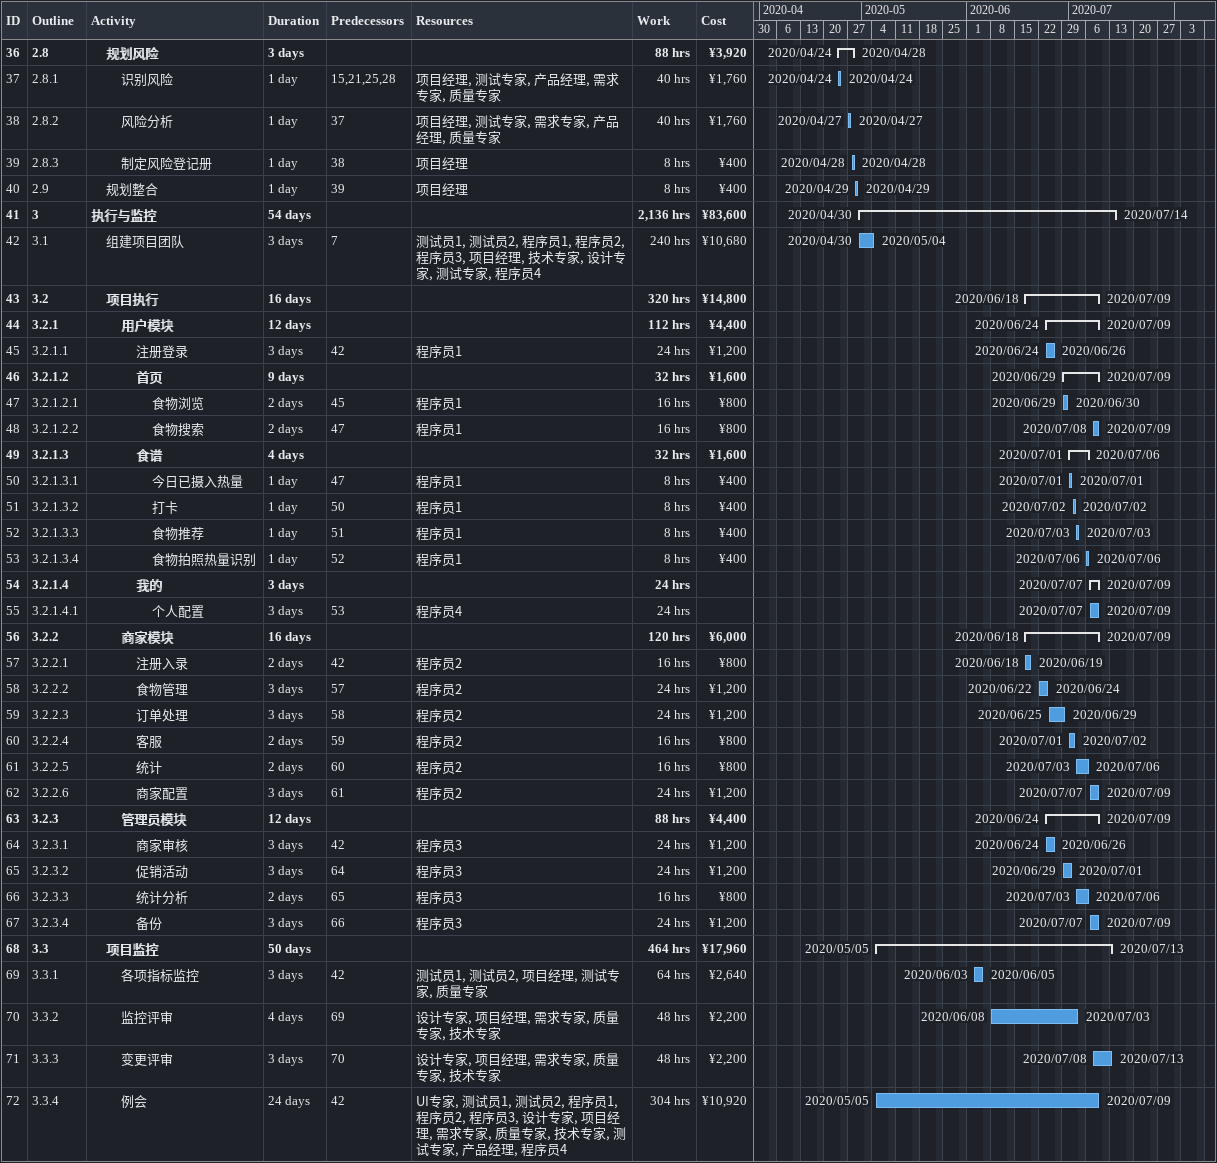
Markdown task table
| ID | WBS | Task | Duration | Start | Finish | Predecessors | Resources | Work (h) | Cost (¥) |
|---|---|---|---|---|---|---|---|---|---|
| 36 | 2.8 | **规划风险** | 3d | 2020-04-24 | 2020-04-28 |  |  | 88 | 3920 |
| 37 | 2.8.1 | 识别风险 | 1d | 2020-04-24 | 2020-04-24 | 15, 21, 25, 28 | 项目经理, 测试专家, 产品经理, 需求专家, 质量专家 | 40 | 1760 |
| 38 | 2.8.2 | 风险分析 | 1d | 2020-04-27 | 2020-04-27 | 37 | 项目经理, 测试专家, 需求专家, 产品经理, 质量专家 | 40 | 1760 |
| 39 | 2.8.3 | 制定风险登记册 | 1d | 2020-04-28 | 2020-04-28 | 38 | 项目经理 | 8 | 400 |
| 40 | 2.9 | 规划整合 | 1d | 2020-04-29 | 2020-04-29 | 39 | 项目经理 | 8 | 400 |
| 41 | 3 | **执行与监控** | 54d | 2020-04-30 | 2020-07-14 |  |  | 2136 | 83600 |
| 42 | 3.1 | 组建项目团队 | 3d | 2020-04-30 | 2020-05-04 | 7 | 测试员1, 测试员2, 程序员1, 程序员2, 程序员3, 项目经理, 技术专家, 设计专家, 测试专家, 程序员4 | 240 | 10680 |
| 43 | 3.2 | **项目执行** | 16d | 2020-06-18 | 2020-07-09 |  |  | 320 | 14800 |
| 44 | 3.2.1 | **用户模块** | 12d | 2020-06-24 | 2020-07-09 |  |  | 112 | 4400 |
| 45 | 3.2.1.1 | 注册登录 | 3d | 2020-06-24 | 2020-06-26 | 42 | 程序员1 | 24 | 1200 |
| 46 | 3.2.1.2 | **首页** | 9d | 2020-06-29 | 2020-07-09 |  |  | 32 | 1600 |
| 47 | 3.2.1.2.1 | 食物浏览 | 2d | 2020-06-29 | 2020-06-30 | 45 | 程序员1 | 16 | 800 |
| 48 | 3.2.1.2.2 | 食物搜索 | 2d | 2020-07-08 | 2020-07-09 | 47 | 程序员1 | 16 | 800 |
| 49 | 3.2.1.3 | **食谱** | 4d | 2020-07-01 | 2020-07-06 |  |  | 32 | 1600 |
| 50 | 3.2.1.3.1 | 今日已摄入热量 | 1d | 2020-07-01 | 2020-07-01 | 47 | 程序员1 | 8 | 400 |
| 51 | 3.2.1.3.2 | 打卡 | 1d | 2020-07-02 | 2020-07-02 | 50 | 程序员1 | 8 | 400 |
| 52 | 3.2.1.3.3 | 食物推荐 | 1d | 2020-07-03 | 2020-07-03 | 51 | 程序员1 | 8 | 400 |
| 53 | 3.2.1.3.4 | 食物拍照热量识别 | 1d | 2020-07-06 | 2020-07-06 | 52 | 程序员1 | 8 | 400 |
| 54 | 3.2.1.4 | **我的** | 3d | 2020-07-07 | 2020-07-09 |  |  | 24 |  |
| 55 | 3.2.1.4.1 | 个人配置 | 3d | 2020-07-07 | 2020-07-09 | 53 | 程序员4 | 24 |  |
| 56 | 3.2.2 | **商家模块** | 16d | 2020-06-18 | 2020-07-09 |  |  | 120 | 6000 |
| 57 | 3.2.2.1 | 注册入录 | 2d | 2020-06-18 | 2020-06-19 | 42 | 程序员2 | 16 | 800 |
| 58 | 3.2.2.2 | 食物管理 | 3d | 2020-06-22 | 2020-06-24 | 57 | 程序员2 | 24 | 1200 |
| 59 | 3.2.2.3 | 订单处理 | 3d | 2020-06-25 | 2020-06-29 | 58 | 程序员2 | 24 | 1200 |
| 60 | 3.2.2.4 | 客服 | 2d | 2020-07-01 | 2020-07-02 | 59 | 程序员2 | 16 | 800 |
| 61 | 3.2.2.5 | 统计 | 2d | 2020-07-03 | 2020-07-06 | 60 | 程序员2 | 16 | 800 |
| 62 | 3.2.2.6 | 商家配置 | 3d | 2020-07-07 | 2020-07-09 | 61 | 程序员2 | 24 | 1200 |
| 63 | 3.2.3 | **管理员模块** | 12d | 2020-06-24 | 2020-07-09 |  |  | 88 | 4400 |
| 64 | 3.2.3.1 | 商家审核 | 3d | 2020-06-24 | 2020-06-26 | 42 | 程序员3 | 24 | 1200 |
| 65 | 3.2.3.2 | 促销活动 | 3d | 2020-06-29 | 2020-07-01 | 64 | 程序员3 | 24 | 1200 |
| 66 | 3.2.3.3 | 统计分析 | 2d | 2020-07-03 | 2020-07-06 | 65 | 程序员3 | 16 | 800 |
| 67 | 3.2.3.4 | 备份 | 3d | 2020-07-07 | 2020-07-09 | 66 | 程序员3 | 24 | 1200 |
| 68 | 3.3 | **项目监控** | 50d | 2020-05-05 | 2020-07-13 |  |  | 464 | 17960 |
| 69 | 3.3.1 | 各项指标监控 | 3d | 2020-06-03 | 2020-06-05 | 42 | 测试员1, 测试员2, 项目经理, 测试专家, 质量专家 | 64 | 2640 |
| 70 | 3.3.2 | 监控评审 | 4d | 2020-06-08 | 2020-07-03 | 69 | 设计专家, 项目经理, 需求专家, 质量专家, 技术专家 | 48 | 2200 |
| 71 | 3.3.3 | 变更评审 | 3d | 2020-07-08 | 2020-07-13 | 70 | 设计专家, 项目经理, 需求专家, 质量专家, 技术专家 | 48 | 2200 |
| 72 | 3.3.4 | 例会 | 24d | 2020-05-05 | 2020-07-09 | 42 | UI专家, 测试员1, 测试员2, 程序员1, 程序员2, 程序员3, 设计专家, 项目经理, 需求专家, 质量专家, 技术专家, 测试专家, 产品经理, 程序员4 | 304 | 10920 |
